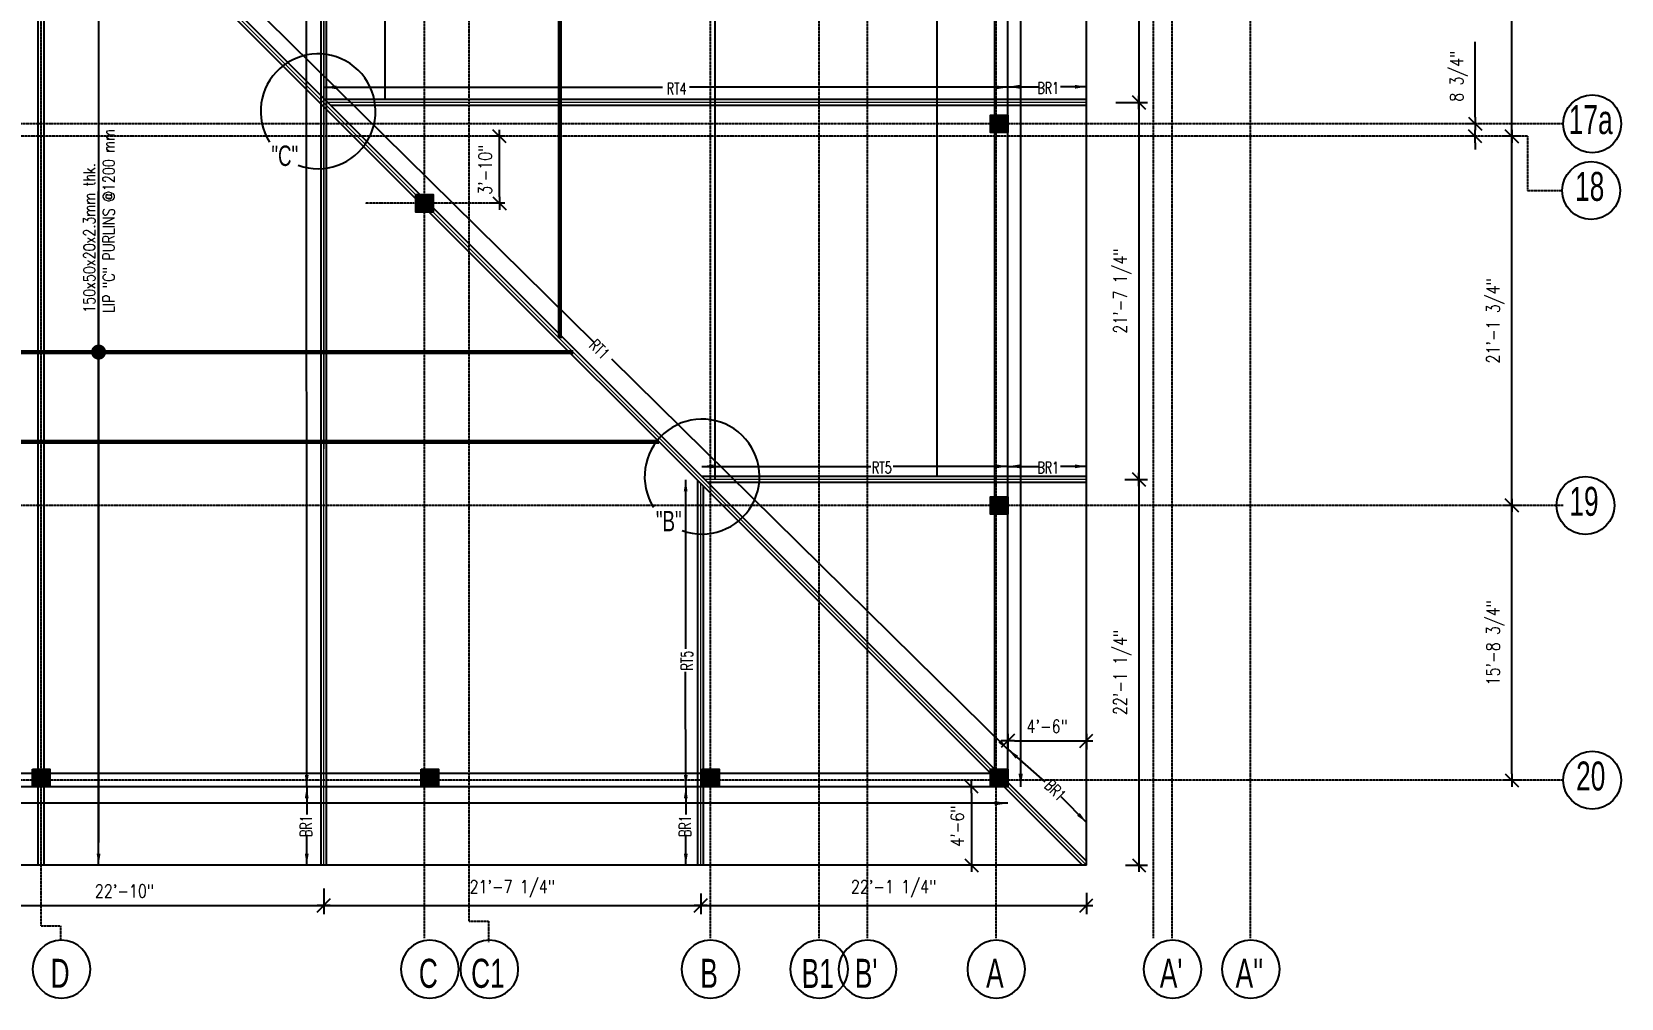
# Model space of a CAD drawing. Extents: x -95606 to 113309, y -42160 to -940.
# Drawn here: x 112213 to 113306, y -28589 to -27925 of the extents above; entities that cross this region are included whole.
import ezdxf
from ezdxf.enums import TextEntityAlignment as Align

# ---------------------------------------------------------------- set-up
doc = ezdxf.new("R2010")
doc.units = 0
doc.header["$LTSCALE"] = 0.02
doc.header["$MEASUREMENT"] = 0
doc.header["$PDMODE"] = 3
doc.header["$PDSIZE"] = -2
doc.linetypes.add('CENTER', pattern=[50.8, 31.75, -6.35, 6.35, -6.35])
doc.linetypes.add('HIDDEN', pattern=[9.525, 6.35, -3.175])
doc.layers.get('0').update_dxf_attribs({"linetype": 'CONTINUOUS'})
doc.layers.get('DEFPOINTS').update_dxf_attribs({"linetype": 'CONTINUOUS'})
for name, color, linetype in [('A-2TEXT', 4, 'CONTINUOUS'), ('BEAM TEX1', 3, 'CONTINUOUS'), ('COL 1', 5, 'CONTINUOUS'), ('DIM', 7, 'CONTINUOUS'), ('dimentions', 8, 'CONTINUOUS'), ('EXLINE', 33, 'CONTINUOUS'), ('GRID', 8, 'CENTER'), ('h', 3, 'CONTINUOUS'), ('HBEAM', 51, 'HIDDEN'), ('RF5', 6, 'CONTINUOUS'), ('S-SLB', 3, 'CONTINUOUS'), ('S-TXT', 2, 'CONTINUOUS'), ('TEXT-2', 3, 'CONTINUOUS')]:
    doc.layers.add(name, color=color, linetype=linetype)
for name, color, linetype, lineweight in [('GRID NAME', 31, 'CONTINUOUS', 30), ('Hatch', 252, 'CONTINUOUS', 9), ('HATCH 2', 253, 'CONTINUOUS', 5), ('Layer4', 4, 'CONTINUOUS', 25)]:
    doc.layers.add(name, color=color, linetype=linetype, lineweight=lineweight)
doc.styles.add('ROMANS', font='romans.shx', dxfattribs={"width": 0.8})
doc.styles.add('STYLE2', font='arial.ttf', dxfattribs={"width": 0.8})
doc.styles.add('style5', font='romans.shx', dxfattribs={"width": 0.7, "height": 8})
doc.styles.add('style6', font='romans.shx', dxfattribs={"height": 8})
doc.styles.add('style9', font='romans.shx', dxfattribs={"width": 0.8, "height": 4})
doc.styles.add('yy', font='romans.shx', dxfattribs={"width": 0.8, "height": 7.5})
doc.dimstyles.new('TEXT-18', dxfattribs={"dimtxt": 8, "dimasz": 9, "dimexe": 6, "dimexo": 6, "dimgap": 3.125, "dimtad": 1, "dimdec": 1, "dimrnd": 0.5, "dimzin": 1, "dimdsep": 46, "dimlunit": 4, "dimtxsty": 'style6', "dimblk": 'OBLIQUE', "dimcen": 72.09, "dimclrd": 1, "dimclre": 1, "dimclrt": 4, "dimadec": 0, "dimazin": 0, "dimtfac": 1, "dimtdec": 1, "dimtofl": 0, "dimtmove": 0, "dimatfit": 3, "dimfxl": 1, "dimfrac": 2, "dimtolj": 1, "dimtzin": 0, "dimlwd": -1, "dimarcsym": 0})
doc.dimstyles.new('TK96', dxfattribs={"dimscale": 96, "dimtxt": 0.09375, "dimasz": 0.046875, "dimexe": 0.0625, "dimexo": 0.015625, "dimgap": 0.046875, "dimtad": 1, "dimzin": 11, "dimdsep": 46, "dimlunit": 4, "dimtxsty": 'ROMANS', "dimblk1": 'TK1', "dimblk2": 'TK1', "dimsah": 1, "dimcen": 0.09375, "dimclrd": 1, "dimclre": 1, "dimclrt": 2, "dimadec": 0, "dimazin": 0, "dimtfac": 1, "dimtofl": 0, "dimtmove": 0, "dimatfit": 3, "dimldrblk": 'TK1', "dimfxl": 1, "dimfrac": 2, "dimtolj": 1, "dimtzin": 9, "dimarcsym": 0})

# ---------------------------------------------------------------- blocks, each defined once
blk = doc.blocks.new('GRID')
at = {"color": 1, "linetype": 'Continuous'}
blk.add_circle((0, 0), 19.9, dxfattribs=at)
at = {"layer": 'A-2TEXT', "linetype": 'Continuous', "style": 'STYLE2', "width": 0.65}
blk.add_attdef('A', text='', height=19.9, rotation=359.9735, dxfattribs=at).set_placement((-1, -7.1), align=Align.CENTER)
blk = doc.blocks.new('TK1')
at = {"color": 4, "linetype": 'Continuous'}
blk.add_line((-1, -1), (1, 1), dxfattribs=at)
at = {"color": 1, "linetype": 'ByBlock'}
blk.add_line((-1, 0), (1, 0), dxfattribs=at)
blk = doc.blocks.new('*D356')
at = {"layer": 'DEFPOINTS', "color": 0, "lineweight": -2, "transparency": 16777216}
for p in [(113230.7, -27742.7), (113238.6, -27742.7), (113238.6, -27996.4)]:
    blk.add_point(p, dxfattribs=at)
at = {"layer": 'dimentions', "color": 1, "linetype": 'Continuous', "lineweight": -2, "transparency": 16777216}
for p, q in [((113237.1, -27742.7), (113224.7, -27742.7)), ((113230.7, -27991.9), (113230.7, -27747.2)), ((113237.1, -27996.4), (113224.7, -27996.4))]:
    blk.add_line(p, q, dxfattribs=at)
at = {"layer": 'dimentions', "color": 1, "lineweight": -2, "transparency": 16777216, "xscale": 4.5, "yscale": 4.5, "zscale": 4.5}
for p, rotation in [((113230.7, -27742.7), 90), ((113230.7, -27996.4), 270)]:
    blk.add_blockref('TK1', p, dxfattribs=dict(at, rotation=rotation))
at = {"layer": 'dimentions', "color": 2, "transparency": 16777216, "insert": (113219.3, -27869.6), "char_height": 9, "attachment_point": 5, "rotation": 90, "style": 'ROMANS'}
blk.add_mtext('\\A1;21\'-1 3/4"', dxfattribs=at)
blk = doc.blocks.new('*D357')
at = {"layer": 'DEFPOINTS', "color": 0, "lineweight": -2, "transparency": 16777216}
for p in [(113230.7, -27996.4), (113238.6, -27996.4), (113238.6, -28250.2)]:
    blk.add_point(p, dxfattribs=at)
at = {"layer": 'dimentions', "color": 1, "linetype": 'Continuous', "lineweight": -2, "transparency": 16777216}
for p, q in [((113237.1, -27996.4), (113224.7, -27996.4)), ((113230.7, -28245.7), (113230.7, -28000.9)), ((113237.1, -28250.2), (113224.7, -28250.2))]:
    blk.add_line(p, q, dxfattribs=at)
at = {"layer": 'dimentions', "color": 1, "lineweight": -2, "transparency": 16777216, "xscale": 4.5, "yscale": 4.5, "zscale": 4.5}
for p, rotation in [((113230.7, -27996.4), 90), ((113230.7, -28250.2), 270)]:
    blk.add_blockref('TK1', p, dxfattribs=dict(at, rotation=rotation))
at = {"layer": 'dimentions', "color": 2, "transparency": 16777216, "insert": (113219.3, -28123.3), "char_height": 9, "attachment_point": 5, "rotation": 90, "style": 'ROMANS'}
blk.add_mtext('\\A1;21\'-1 3/4"', dxfattribs=at)
blk = doc.blocks.new('*D358')
at = {"layer": 'DEFPOINTS', "color": 0, "lineweight": -2, "transparency": 16777216}
for p in [(113230.7, -28250.2), (113238.6, -28250.2), (113238.6, -28439.1)]:
    blk.add_point(p, dxfattribs=at)
at = {"layer": 'dimentions', "color": 1, "linetype": 'Continuous', "lineweight": -2, "transparency": 16777216}
for p, q in [((113237.1, -28250.2), (113224.7, -28250.2)), ((113230.7, -28434.6), (113230.7, -28254.7)), ((113237.1, -28439.1), (113224.7, -28439.1))]:
    blk.add_line(p, q, dxfattribs=at)
at = {"layer": 'dimentions', "color": 1, "lineweight": -2, "transparency": 16777216, "xscale": 4.5, "yscale": 4.5, "zscale": 4.5}
for p, rotation in [((113230.7, -28250.2), 90), ((113230.7, -28439.1), 270)]:
    blk.add_blockref('TK1', p, dxfattribs=dict(at, rotation=rotation))
at = {"layer": 'dimentions', "color": 2, "transparency": 16777216, "insert": (113219.3, -28344.6), "char_height": 9, "attachment_point": 5, "rotation": 90, "style": 'ROMANS'}
blk.add_mtext('\\A1;15\'-8 3/4"', dxfattribs=at)
blk = doc.blocks.new('*D381')
at = {"layer": 'DEFPOINTS', "color": 0, "lineweight": -2, "transparency": 16777216}
for p in [(113205.5, -27987.8), (113205.5, -27987.8), (113205.5, -27996.4)]:
    blk.add_point(p, dxfattribs=at)
at = {"layer": 'dimentions', "color": 1, "linetype": 'Continuous', "lineweight": -2, "transparency": 16777216}
for p, q in [((113205.5, -27983.3), (113205.5, -27931.4)), ((113204, -27987.8), (113199.5, -27987.8)), ((113204, -27996.4), (113199.5, -27996.4)), ((113205.5, -28000.9), (113205.5, -28005.4))]:
    blk.add_line(p, q, dxfattribs=at)
at = {"layer": 'dimentions', "color": 1, "lineweight": -2, "transparency": 16777216, "xscale": 4.5, "yscale": 4.5, "zscale": 4.5}
for p, rotation in [((113205.5, -27987.8), 270), ((113205.5, -27996.4), 90)]:
    blk.add_blockref('TK1', p, dxfattribs=dict(at, rotation=rotation))
at = {"layer": 'dimentions', "color": 2, "transparency": 16777216, "insert": (113194.2, -27955.1), "char_height": 9, "attachment_point": 5, "rotation": 90, "style": 'ROMANS'}
blk.add_mtext('\\A1;8 3/4"', dxfattribs=at)
blk = doc.blocks.new('_Oblique')
at = {"color": 0, "linetype": 'ByBlock', "lineweight": -2}
blk.add_line((-0.5, -0.5), (0.5, 0.5), dxfattribs=at)
blk = doc.blocks.new('*D395')
at = {"layer": 'DEFPOINTS', "color": 0, "lineweight": -2, "transparency": 16777216}
for p in [(112534.7, -27996.4), (112539.8, -27996.4), (112539.8, -28042.5)]:
    blk.add_point(p, dxfattribs=at)
at = {"layer": 'S-TXT', "color": 1, "lineweight": -2, "transparency": 16777216}
for p, q in [((112538.3, -27996.4), (112528.7, -27996.4)), ((112534.7, -28038), (112534.7, -28000.9)), ((112538.3, -28042.5), (112528.7, -28042.5))]:
    blk.add_line(p, q, dxfattribs=at)
at = {"layer": 'S-TXT', "color": 1, "lineweight": -2, "transparency": 16777216, "xscale": 4.5, "yscale": 4.5, "zscale": 4.5}
for p, rotation in [((112534.7, -27996.4), 90), ((112534.7, -28042.5), 270)]:
    blk.add_blockref('TK1', p, dxfattribs=dict(at, rotation=rotation))
at = {"layer": 'S-TXT', "color": 2, "transparency": 16777216, "insert": (112524.8, -28019.4), "char_height": 9, "attachment_point": 5, "rotation": 90, "style": 'ROMANS'}
blk.add_mtext('\\A1;3\'-10"', dxfattribs=at)
blk = doc.blocks.new('*D399')
at = {"layer": 'DEFPOINTS', "color": 0, "lineweight": -2, "transparency": 16777216}
for p in [(112139.8, -28518.5), (112413.8, -28512.1), (112413.8, -28525.2)]:
    blk.add_point(p, dxfattribs=at)
at = {"layer": 'S-TXT', "color": 1, "lineweight": -2, "transparency": 16777216}
for p, q in [((112139.8, -28520), (112139.8, -28531.2)), ((112413.8, -28513.6), (112413.8, -28531.2)), ((112144.3, -28525.2), (112409.3, -28525.2))]:
    blk.add_line(p, q, dxfattribs=at)
at = {"layer": 'S-TXT', "color": 1, "lineweight": -2, "transparency": 16777216, "xscale": 4.5, "yscale": 4.5, "zscale": 4.5, "rotation": 180}
blk.add_blockref('TK1', (112139.8, -28525.2), dxfattribs=at)
at = {"layer": 'S-TXT', "color": 1, "lineweight": -2, "transparency": 16777216, "xscale": 4.5, "yscale": 4.5, "zscale": 4.5}
blk.add_blockref('TK1', (112413.8, -28525.2), dxfattribs=at)
at = {"layer": 'S-TXT', "color": 2, "transparency": 16777216, "insert": (112276.8, -28515.3), "char_height": 9, "attachment_point": 5, "style": 'ROMANS'}
blk.add_mtext('\\A1;22\'-10"', dxfattribs=at)
blk = doc.blocks.new('*D400')
at = {"layer": 'DEFPOINTS', "color": 0, "lineweight": -2, "transparency": 16777216}
for p in [(112413.8, -28512.1), (112673, -28515.4), (112673, -28525.2)]:
    blk.add_point(p, dxfattribs=at)
at = {"layer": 'S-TXT', "color": 1, "lineweight": -2, "transparency": 16777216}
for p, q in [((112413.8, -28513.6), (112413.8, -28531.2)), ((112673, -28516.9), (112673, -28531.2)), ((112418.3, -28525.2), (112668.5, -28525.2))]:
    blk.add_line(p, q, dxfattribs=at)
at = {"layer": 'S-TXT', "color": 1, "lineweight": -2, "transparency": 16777216, "xscale": 4.5, "yscale": 4.5, "zscale": 4.5, "rotation": 180}
blk.add_blockref('TK1', (112413.8, -28525.2), dxfattribs=at)
at = {"layer": 'S-TXT', "color": 1, "lineweight": -2, "transparency": 16777216, "xscale": 4.5, "yscale": 4.5, "zscale": 4.5}
blk.add_blockref('TK1', (112673, -28525.2), dxfattribs=at)
at = {"layer": 'S-TXT', "color": 2, "transparency": 16777216, "insert": (112543.4, -28513.8), "char_height": 9, "attachment_point": 5, "style": 'ROMANS'}
blk.add_mtext('\\A1;21\'-7 1/4"', dxfattribs=at)
blk = doc.blocks.new('*D401')
at = {"layer": 'DEFPOINTS', "color": 0, "lineweight": -2, "transparency": 16777216}
for p in [(112673, -28515.4), (112938.2, -28515.1), (112938.2, -28525.2)]:
    blk.add_point(p, dxfattribs=at)
at = {"layer": 'S-TXT', "color": 1, "lineweight": -2, "transparency": 16777216}
for p, q in [((112673, -28516.9), (112673, -28531.2)), ((112938.2, -28516.6), (112938.2, -28531.2)), ((112677.5, -28525.2), (112933.7, -28525.2))]:
    blk.add_line(p, q, dxfattribs=at)
at = {"layer": 'S-TXT', "color": 1, "lineweight": -2, "transparency": 16777216, "xscale": 4.5, "yscale": 4.5, "zscale": 4.5, "rotation": 180}
blk.add_blockref('TK1', (112673, -28525.2), dxfattribs=at)
at = {"layer": 'S-TXT', "color": 1, "lineweight": -2, "transparency": 16777216, "xscale": 4.5, "yscale": 4.5, "zscale": 4.5}
blk.add_blockref('TK1', (112938.2, -28525.2), dxfattribs=at)
at = {"layer": 'S-TXT', "color": 2, "transparency": 16777216, "insert": (112805.6, -28513.8), "char_height": 9, "attachment_point": 5, "style": 'ROMANS'}
blk.add_mtext('\\A1;22\'-1 1/4"', dxfattribs=at)
blk = doc.blocks.new('*D404')
at = {"layer": 'DEFPOINTS', "color": 0, "lineweight": -2, "transparency": 16777216}
for p in [(112967.1, -27714), (112957, -27973.2), (112974.3, -27973.2)]:
    blk.add_point(p, dxfattribs=at)
at = {"layer": 'S-TXT', "color": 1, "lineweight": -2, "transparency": 16777216}
for p, q in [((112968.6, -27714), (112980.3, -27714)), ((112974.3, -27718.5), (112974.3, -27968.7)), ((112958.5, -27973.2), (112980.3, -27973.2))]:
    blk.add_line(p, q, dxfattribs=at)
at = {"layer": 'S-TXT', "color": 1, "lineweight": -2, "transparency": 16777216, "xscale": 4.5, "yscale": 4.5, "zscale": 4.5}
for p, rotation in [((112974.3, -27714), 90), ((112974.3, -27973.2), 270)]:
    blk.add_blockref('TK1', p, dxfattribs=dict(at, rotation=rotation))
at = {"layer": 'S-TXT', "color": 2, "transparency": 16777216, "insert": (112962.9, -27843.6), "char_height": 9, "attachment_point": 5, "rotation": 90, "style": 'ROMANS'}
blk.add_mtext('\\A1;21\'-7 1/4"', dxfattribs=at)
blk = doc.blocks.new('*D405')
at = {"layer": 'DEFPOINTS', "color": 0, "lineweight": -2, "transparency": 16777216}
for p in [(112957, -27973.2), (112963.1, -28232.4), (112974.3, -28232.4)]:
    blk.add_point(p, dxfattribs=at)
at = {"layer": 'S-TXT', "color": 1, "lineweight": -2, "transparency": 16777216}
for p, q in [((112958.5, -27973.2), (112980.3, -27973.2)), ((112974.3, -27977.7), (112974.3, -28227.9)), ((112964.6, -28232.4), (112980.3, -28232.4))]:
    blk.add_line(p, q, dxfattribs=at)
at = {"layer": 'S-TXT', "color": 1, "lineweight": -2, "transparency": 16777216, "xscale": 4.5, "yscale": 4.5, "zscale": 4.5}
for p, rotation in [((112974.3, -27973.2), 90), ((112974.3, -28232.4), 270)]:
    blk.add_blockref('TK1', p, dxfattribs=dict(at, rotation=rotation))
at = {"layer": 'S-TXT', "color": 2, "transparency": 16777216, "insert": (112962.9, -28102.8), "char_height": 9, "attachment_point": 5, "rotation": 90, "style": 'ROMANS'}
blk.add_mtext('\\A1;21\'-7 1/4"', dxfattribs=at)
blk = doc.blocks.new('*D406')
at = {"layer": 'DEFPOINTS', "color": 0, "lineweight": -2, "transparency": 16777216}
for p in [(112963.1, -28232.4), (112963.6, -28497.6), (112974.3, -28497.6)]:
    blk.add_point(p, dxfattribs=at)
at = {"layer": 'S-TXT', "color": 1, "lineweight": -2, "transparency": 16777216}
for p, q in [((112964.6, -28232.4), (112980.3, -28232.4)), ((112974.3, -28236.9), (112974.3, -28493.1)), ((112965.1, -28497.6), (112980.3, -28497.6))]:
    blk.add_line(p, q, dxfattribs=at)
at = {"layer": 'S-TXT', "color": 1, "lineweight": -2, "transparency": 16777216, "xscale": 4.5, "yscale": 4.5, "zscale": 4.5}
for p, rotation in [((112974.3, -28232.4), 90), ((112974.3, -28497.6), 270)]:
    blk.add_blockref('TK1', p, dxfattribs=dict(at, rotation=rotation))
at = {"layer": 'S-TXT', "color": 2, "transparency": 16777216, "insert": (112962.9, -28365), "char_height": 9, "attachment_point": 5, "rotation": 90, "style": 'ROMANS'}
blk.add_mtext('\\A1;22\'-1 1/4"', dxfattribs=at)
blk = doc.blocks.new('*D413')
at = {"layer": 'DEFPOINTS', "color": 0, "lineweight": -2, "transparency": 16777216}
for p in [(112884.2, -28405.8), (112938.2, -28405.8), (112938.2, -28412)]:
    blk.add_point(p, dxfattribs=at)
at = {"layer": 'S-TXT', "color": 1, "lineweight": -2, "transparency": 16777216}
for p, q in [((112884.2, -28407.3), (112884.2, -28418)), ((112938.2, -28407.3), (112938.2, -28418)), ((112888.7, -28412), (112933.7, -28412))]:
    blk.add_line(p, q, dxfattribs=at)
at = {"layer": 'S-TXT', "color": 1, "lineweight": -2, "transparency": 16777216, "xscale": 4.5, "yscale": 4.5, "zscale": 4.5, "rotation": 180}
blk.add_blockref('TK1', (112884.2, -28412), dxfattribs=at)
at = {"layer": 'S-TXT', "color": 1, "lineweight": -2, "transparency": 16777216, "xscale": 4.5, "yscale": 4.5, "zscale": 4.5}
blk.add_blockref('TK1', (112938.2, -28412), dxfattribs=at)
at = {"layer": 'S-TXT', "color": 2, "transparency": 16777216, "insert": (112911.2, -28402.1), "char_height": 9, "attachment_point": 5, "style": 'ROMANS'}
blk.add_mtext('\\A1;4\'-6"', dxfattribs=at)
blk = doc.blocks.new('*D414')
at = {"layer": 'DEFPOINTS', "color": 0, "lineweight": -2, "transparency": 16777216}
for p in [(112859.2, -28443.6), (112859.2, -28497.6), (112859.2, -28497.6)]:
    blk.add_point(p, dxfattribs=at)
at = {"layer": 'S-TXT', "color": 1, "lineweight": -2, "transparency": 16777216}
for p, q in [((112859.2, -28443.6), (112853.2, -28443.6)), ((112859.2, -28448.1), (112859.2, -28493.1)), ((112859.2, -28497.6), (112853.2, -28497.6))]:
    blk.add_line(p, q, dxfattribs=at)
at = {"layer": 'S-TXT', "color": 1, "lineweight": -2, "transparency": 16777216, "xscale": 4.5, "yscale": 4.5, "zscale": 4.5}
for p, rotation in [((112859.2, -28443.6), 90), ((112859.2, -28497.6), 270)]:
    blk.add_blockref('TK1', p, dxfattribs=dict(at, rotation=rotation))
at = {"layer": 'S-TXT', "color": 2, "transparency": 16777216, "insert": (112849.4, -28470.6), "char_height": 9, "attachment_point": 5, "rotation": 90, "style": 'ROMANS'}
blk.add_mtext('\\A1;4\'-6"', dxfattribs=at)

msp = doc.modelspace()

# ---------------------------------------------------------------- hatches: boundary and pattern name
at = {"layer": 'Hatch'}
h = msp.add_hatch(color=254, dxfattribs=at)
h.set_gradient(color1=(192, 192, 192), color2=(192, 192, 192), tint=1)
h.paths.add_polyline_path([(112872.238, -27993.801), (112872.238, -27981.801), (112884.238, -27981.801), (112884.238, -27993.801)])
h = msp.add_hatch(color=254, dxfattribs=at)
h.set_gradient(color1=(192, 192, 192), color2=(192, 192, 192), tint=1)
h.paths.add_polyline_path([(112477.146, -28036.522), (112489.146, -28036.522), (112489.146, -28048.522), (112477.146, -28048.522)])
h = msp.add_hatch(color=254, dxfattribs=at)
h.set_gradient(color1=(192, 192, 192), color2=(192, 192, 192), tint=1)
h.paths.add_polyline_path([(112872.238, -28256.218), (112872.238, -28244.218), (112884.238, -28244.218), (112884.238, -28256.218)])
h = msp.add_hatch(color=254, dxfattribs=at)
h.set_gradient(color1=(192, 192, 192), color2=(192, 192, 192), tint=1)
h.paths.add_polyline_path([(112213.57, -28443.551), (112213.57, -28431.551), (112225.57, -28431.551), (112225.57, -28443.551)])
h = msp.add_hatch(color=254, dxfattribs=at)
h.set_gradient(color1=(192, 192, 192), color2=(192, 192, 192), tint=1)
h.paths.add_polyline_path([(112480.738, -28443.551), (112480.738, -28431.551), (112492.738, -28431.551), (112492.738, -28443.551)])
h = msp.add_hatch(color=254, dxfattribs=at)
h.set_gradient(color1=(192, 192, 192), color2=(192, 192, 192), tint=1)
h.paths.add_polyline_path([(112673.738, -28431.551), (112685.738, -28431.551), (112685.738, -28443.551), (112673.738, -28443.551)])
h = msp.add_hatch(color=254, dxfattribs=at)
h.set_gradient(color1=(192, 192, 192), color2=(192, 192, 192), tint=1)
h.paths.add_polyline_path([(112872.229, -28431.551), (112884.229, -28431.551), (112884.229, -28443.551), (112872.229, -28443.551)])

# ---------------------------------------------------------------- linework, layer by layer
at = {"layer": 'BEAM TEX1', "color": 4, "const_width": 3}
for points in [[(112576.166, -27551.627), (112576.084, -28135.397)], [(111623.189, -28144.718), (111746.015, -28144.792), (112585.528, -28144.905)], [(111564.313, -28206.219), (111746.015, -28206.328), (112644.39, -28206.449)]]:
    msp.add_lwpolyline(points, dxfattribs=at)
at = {"layer": 'COL 1'}
for points in [[(112872.237, -27981.801), (112884.238, -27981.801), (112884.238, -27993.802), (112872.237, -27993.802)], [(112872.237, -28244.218), (112884.238, -28244.218), (112884.238, -28256.219), (112872.237, -28256.219)]]:
    msp.add_lwpolyline(points, close=True, dxfattribs=at)
for points in [[(112872.238, -27993.801), (112872.238, -27981.801), (112884.238, -27981.801), (112884.238, -27993.801), (112872.238, -27993.801)], [(112477.146, -28036.522), (112489.146, -28036.522), (112489.146, -28048.522), (112477.146, -28048.522), (112477.146, -28036.522)], [(112872.238, -28256.218), (112872.238, -28244.218), (112884.238, -28244.218), (112884.238, -28256.218), (112872.238, -28256.218)], [(112213.57, -28431.551), (112225.57, -28431.551), (112225.57, -28443.551), (112213.57, -28443.551), (112213.57, -28431.551)], [(112480.729, -28431.551), (112492.729, -28431.551), (112492.729, -28443.551), (112480.729, -28443.551), (112480.729, -28431.551)], [(112673.738, -28431.551), (112685.738, -28431.551), (112685.738, -28443.551), (112673.738, -28443.551), (112673.738, -28431.551)], [(112872.229, -28431.551), (112884.229, -28431.551), (112884.229, -28443.551), (112872.229, -28443.551), (112872.229, -28431.551)]]:
    msp.add_lwpolyline(points, dxfattribs=at)
at = {"layer": 'EXLINE'}
for p, q in [((112938.241, -28497.555), (112938.241, -27189.551)), ((112875.241, -28443.555), (112875.241, -27252.552)), ((112884.241, -28443.555), (112884.241, -27320.651)), ((112884.241, -28443.555), (111324.231, -28443.555)), ((112884.241, -28434.555), (111333.231, -28434.555)), ((112938.241, -28497.555), (111270.231, -28497.555))]:
    msp.add_line(p, q, dxfattribs=at)
at = {"layer": 'GRID'}
for p, q in [((112483.178, -28547.587), (112483.178, -25225.731)), ((112679.747, -28547.587), (112679.747, -25225.731)), ((112754.479, -28547.587), (112754.479, -25225.731)), ((112787.729, -28547.587), (112787.729, -25225.731)), ((112876.229, -28547.587), (112876.229, -25225.731)), ((112876.229, -28547.587), (112876.229, -25225.731)), ((112984.229, -28547.587), (112984.229, -25225.731)), ((112984.229, -28547.587), (112984.229, -25225.731)), ((112997.268, -28547.587), (112997.268, -25225.731)), ((112997.268, -28547.587), (112997.268, -25225.731)), ((113051.088, -28547.587), (113051.088, -25225.731)), ((112219.57, -28539.303), (112219.57, -25235.805)), ((112513.729, -28535.982), (112513.729, -25232.255)), ((113266.012, -27987.801), (111126.108, -27987.801)), ((113241.446, -27996.44), (111126.108, -27996.44)), ((113241.446, -27996.44), (113241.446, -28033.719)), ((113241.446, -27996.44), (113241.446, -28033.719)), ((113241.446, -28033.719), (113265.272, -28033.719)), ((113241.446, -28033.719), (113265.272, -28033.719)), ((112536.834, -28042.459), (112442.228, -28042.459)), ((113266.012, -28250.218), (111126.108, -28250.218)), ((113266.012, -28439.051), (111126.108, -28439.051)), ((112219.57, -28539.303), (112232.88, -28539.303)), ((112232.88, -28539.303), (112232.88, -28549.398)), ((112513.729, -28535.982), (112527.167, -28535.982)), ((112527.167, -28535.982), (112527.167, -28550.378))]:
    msp.add_line(p, q, dxfattribs=at)
at = {"layer": 'GRID NAME', "ltscale": 10, "const_width": 5.184}
msp.add_lwpolyline([(112261.63, -28144.792, 1), (112256.446, -28144.792, 1)], format="xyb", close=True, dxfattribs=at)
at = {"layer": 'h'}
for p, q in [((112867.495, -28429.555), (112283.537, -27845.596)), ((112872.241, -28428.644), (112289.194, -27845.596)), ((112935.495, -28497.555), (112867.495, -28429.555)), ((112938.241, -28494.644), (112872.241, -28428.644))]:
    msp.add_line(p, q, dxfattribs=at)
at = {"layer": 'HATCH 2', "lineweight": 5}
for p, q in [((112413.84, -28497.555), (112413.84, -27189.554)), ((112413.84, -27189.554), (112413.84, -28211.255)), ((112219.57, -28497.555), (112219.57, -27252.555)), ((112284.24, -27843.553), (112938.241, -28497.555)), ((112938.241, -27973.153), (112416.751, -27973.153)), ((112673.041, -28497.555), (112673.041, -28235.1)), ((112938.241, -28232.354), (112675.952, -28232.354))]:
    msp.add_line(p, q, dxfattribs=at)
at = {"layer": 'HBEAM'}
for p, q in [((112872.241, -27981.805), (112872.237, -27981.805)), ((112872.241, -27981.864), (112872.237, -27981.864)), ((112872.241, -27981.864), (112872.241, -27981.801)), ((112872.241, -28244.221), (112872.237, -28244.221)), ((112872.241, -28244.221), (112872.237, -28244.221)), ((112872.241, -28244.28), (112872.237, -28244.28)), ((112872.241, -28244.221), (112872.241, -28244.218)), ((112872.241, -28244.28), (112872.241, -28244.218))]:
    msp.add_line(p, q, dxfattribs=at)
at = {"layer": 'Layer4'}
for centre in [(112409.966, -27979.265), (112673.952, -28230.354)]:
    msp.add_arc(centre, 39.49, 249.643882, 212.305744, dxfattribs=at)
at = {"layer": 'RF5', "lineweight": -2}
for p, q in [((112682.678, -27453.755), (112682.678, -28232.354)), ((112835.313, -27453.752), (112835.313, -28230.354)), ((112455.924, -27715.955), (112455.924, -27971.153))]:
    msp.add_line(p, q, dxfattribs=at)
at = {"layer": 'S-SLB'}
for p, q in [((112217.57, -28497.555), (112217.57, -27255.555)), ((112221.57, -28497.555), (112221.57, -27255.555)), ((112411.84, -27259.554), (112411.84, -28497.555)), ((112415.84, -28497.555), (112415.84, -27259.554)), ((112872.241, -27971.153), (112414.751, -27971.153)), ((112938.241, -27971.153), (112872.241, -27971.153)), ((112872.241, -27975.153), (112418.751, -27975.153)), ((112938.241, -27975.153), (112872.241, -27975.153)), ((112671.041, -28429.555), (112671.041, -28233.1)), ((112872.241, -28230.354), (112673.952, -28230.354)), ((112872.241, -28234.354), (112677.952, -28234.354)), ((112938.241, -28230.354), (112872.241, -28230.354)), ((112938.241, -28234.354), (112872.241, -28234.354)), ((112675.041, -28429.555), (112675.041, -28237.1)), ((112671.041, -28497.555), (112671.041, -28429.555)), ((112675.041, -28497.555), (112675.041, -28429.555))]:
    msp.add_line(p, q, dxfattribs=at)

# ---------------------------------------------------------------- block references
at = {"layer": 'GRID'}
for p, values in [((113285.941, -27987.801), {'A': '17a'}), ((113285.941, -27987.801), {'A': '17a'}), ((113285.217, -28033.719), {'A': '18'}), ((113285.217, -28033.719), {'A': '18'}), ((113281.309, -28250.218), {'A': '19'}), ((113281.309, -28250.218), {'A': '19'}), ((113285.941, -28439.051), {'A': '20'}), ((113285.941, -28439.051), {'A': '20'})]:
    msp.add_blockref('GRID', p, dxfattribs=at).add_auto_attribs(values)
ref = msp.add_blockref('GRID', (112233.545, -28569.018), dxfattribs=dict(at, xscale=-1, rotation=180))
ref.add_attrib('A', 'D', dxfattribs={"layer": 'A-2TEXT', "linetype": 'Continuous', "height": 19.945, "rotation": 0.026452, "style": 'STYLE2', "width": 0.65}).set_placement((112232.577, -28581.814), align=Align.CENTER)
ref = msp.add_blockref('GRID', (112233.545, -28569.018), dxfattribs=dict(at, xscale=-1, rotation=180))
ref.add_attrib('A', 'D', dxfattribs={"layer": 'A-2TEXT', "linetype": 'Continuous', "height": 19.945, "rotation": 0.026452, "style": 'STYLE2', "width": 0.65}).set_placement((112232.577, -28581.814), align=Align.CENTER)
ref = msp.add_blockref('GRID', (112486.738, -28569.018), dxfattribs=dict(at, xscale=-1, rotation=180))
ref.add_attrib('A', 'C', dxfattribs={"layer": 'A-2TEXT', "linetype": 'Continuous', "height": 19.945, "rotation": 0.026452, "style": 'STYLE2', "width": 0.65}).set_placement((112485.77, -28581.814), align=Align.CENTER)
ref = msp.add_blockref('GRID', (112486.738, -28569.018), dxfattribs=dict(at, xscale=-1, rotation=180))
ref.add_attrib('A', 'C', dxfattribs={"layer": 'A-2TEXT', "linetype": 'Continuous', "height": 19.945, "rotation": 0.026452, "style": 'STYLE2', "width": 0.65}).set_placement((112485.77, -28581.814), align=Align.CENTER)
ref = msp.add_blockref('GRID', (112527.704, -28569.018), dxfattribs=dict(at, xscale=-1, rotation=180))
ref.add_attrib('A', 'C1', dxfattribs={"layer": 'A-2TEXT', "linetype": 'Continuous', "height": 19.9446, "rotation": 0.026452, "style": 'STYLE2', "width": 0.65}).set_placement((112526.736, -28581.814), align=Align.CENTER)
ref = msp.add_blockref('GRID', (112527.704, -28569.018), dxfattribs=dict(at, xscale=-1, rotation=180))
ref.add_attrib('A', 'C1', dxfattribs={"layer": 'A-2TEXT', "linetype": 'Continuous', "height": 19.9446, "rotation": 0.026452, "style": 'STYLE2', "width": 0.65}).set_placement((112526.736, -28581.814), align=Align.CENTER)
ref = msp.add_blockref('GRID', (112679.738, -28569.018), dxfattribs=dict(at, xscale=-1, rotation=180))
ref.add_attrib('A', 'B', dxfattribs={"layer": 'A-2TEXT', "linetype": 'Continuous', "height": 19.945, "rotation": 0.026452, "style": 'STYLE2', "width": 0.65}).set_placement((112678.77, -28581.814), align=Align.CENTER)
ref = msp.add_blockref('GRID', (112679.738, -28569.018), dxfattribs=dict(at, xscale=-1, rotation=180))
ref.add_attrib('A', 'B', dxfattribs={"layer": 'A-2TEXT', "linetype": 'Continuous', "height": 19.945, "rotation": 0.026452, "style": 'STYLE2', "width": 0.65}).set_placement((112678.77, -28581.814), align=Align.CENTER)
ref = msp.add_blockref('GRID', (112754.479, -28569.018), dxfattribs=dict(at, xscale=-1, rotation=180))
ref.add_attrib('A', 'B1', dxfattribs={"layer": 'A-2TEXT', "linetype": 'Continuous', "height": 19.9446, "rotation": 0.026452, "style": 'STYLE2', "width": 0.65}).set_placement((112753.511, -28581.896), align=Align.CENTER)
ref = msp.add_blockref('GRID', (112754.479, -28569.018), dxfattribs=dict(at, xscale=-1, rotation=180))
ref.add_attrib('A', 'B1', dxfattribs={"layer": 'A-2TEXT', "linetype": 'Continuous', "height": 19.9446, "rotation": 0.026452, "style": 'STYLE2', "width": 0.65}).set_placement((112753.511, -28581.896), align=Align.CENTER)
ref = msp.add_blockref('GRID', (112787.729, -28569.018), dxfattribs=dict(at, xscale=-1, rotation=180))
ref.add_attrib('A', "B'", dxfattribs={"layer": 'A-2TEXT', "linetype": 'Continuous', "height": 19.9446, "rotation": 0.026452, "style": 'STYLE2', "width": 0.65}).set_placement((112786.761, -28581.814), align=Align.CENTER)
ref = msp.add_blockref('GRID', (112787.729, -28569.018), dxfattribs=dict(at, xscale=-1, rotation=180))
ref.add_attrib('A', "B'", dxfattribs={"layer": 'A-2TEXT', "linetype": 'Continuous', "height": 19.9446, "rotation": 0.026452, "style": 'STYLE2', "width": 0.65}).set_placement((112786.761, -28581.814), align=Align.CENTER)
ref = msp.add_blockref('GRID', (112876.238, -28569.018), dxfattribs=dict(at, xscale=-1, rotation=180))
ref.add_attrib('A', 'A', dxfattribs={"layer": 'A-2TEXT', "linetype": 'Continuous', "height": 19.945, "rotation": 0.026452, "style": 'STYLE2', "width": 0.65}).set_placement((112875.27, -28581.814), align=Align.CENTER)
ref = msp.add_blockref('GRID', (112876.238, -28569.018), dxfattribs=dict(at, xscale=-1, rotation=180))
ref.add_attrib('A', 'A', dxfattribs={"layer": 'A-2TEXT', "linetype": 'Continuous', "height": 19.945, "rotation": 0.026452, "style": 'STYLE2', "width": 0.65}).set_placement((112875.27, -28581.814), align=Align.CENTER)
ref = msp.add_blockref('GRID', (112997.404, -28569.018), dxfattribs=dict(at, xscale=-1, rotation=180))
ref.add_attrib('A', "A'", dxfattribs={"layer": 'A-2TEXT', "linetype": 'Continuous', "height": 19.9446, "rotation": 0.026452, "style": 'STYLE2', "width": 0.65}).set_placement((112996.436, -28581.814), align=Align.CENTER)
ref = msp.add_blockref('GRID', (112997.404, -28569.018), dxfattribs=dict(at, xscale=-1, rotation=180))
ref.add_attrib('A', "A'", dxfattribs={"layer": 'A-2TEXT', "linetype": 'Continuous', "height": 19.9446, "rotation": 0.026452, "style": 'STYLE2', "width": 0.65}).set_placement((112996.436, -28581.814), align=Align.CENTER)
ref = msp.add_blockref('GRID', (113051.224, -28569.018), dxfattribs=dict(at, xscale=-1, rotation=180))
ref.add_attrib('A', "A''", dxfattribs={"layer": 'A-2TEXT', "linetype": 'Continuous', "height": 19.9446, "rotation": 0.026452, "style": 'STYLE2', "width": 0.65}).set_placement((113050.256, -28581.814), align=Align.CENTER)
ref = msp.add_blockref('GRID', (113051.224, -28569.018), dxfattribs=dict(at, xscale=-1, rotation=180))
ref.add_attrib('A', "A''", dxfattribs={"layer": 'A-2TEXT', "linetype": 'Continuous', "height": 19.9446, "rotation": 0.026452, "style": 'STYLE2', "width": 0.65}).set_placement((113050.256, -28581.814), align=Align.CENTER)

# ---------------------------------------------------------------- texts
at = {"layer": 'BEAM TEX1', "insert": (112266.047, -28117.773), "char_height": 8, "attachment_point": 4, "rotation": 90, "style": 'yy'}
msp.add_mtext('150x50x20x2.3mm thk.\\PLIP "C" PURLINS @1200 mm\\P ', dxfattribs=at)
at = {"layer": 'dimentions', "color": 4, "char_height": 14.02072, "width": 365.21817, "attachment_point": 5, "style": 'style9'}
for s, insert in [('{\\fSwis721 Cn BT|b0|i0|c0|p34;"C"}', (112387.072, -28009.895)), ('{\\fSwis721 Cn BT|b0|i0|c0|p34;"B"}', (112651.058, -28260.984))]:
    msp.add_mtext(s, dxfattribs=dict(at, insert=insert))
at = {"layer": 'TEXT-2', "char_height": 8, "width": 22.39817, "attachment_point": 3, "style": 'style5'}
for s, insert in [('\\A1;RT4', (112663.289, -27959.608)), ('\\A1;BR1', (112919.372, -27959.231)), ('\\A1;RT5', (112804.343, -28220.174)), ('\\A1;BR1', (112919.372, -28220.174))]:
    msp.add_mtext(s, dxfattribs=dict(at, insert=insert))
at = {"layer": 'TEXT-2', "char_height": 8, "width": 22.39817, "style": 'style5'}
for s, insert, attachment_point, rotation in [('\\A1;RT1', (112611.081, -28144.849), 3, 315.404275), ('\\A1;RT5', (112659.512, -28363.697), 1, 90), ('\\A1;BR1', (112914.41, -28437.907), 1, 315), ('\\A1;BR1', (112397.691, -28463.194), 3, 90), ('\\A1;BR1', (112658.295, -28463.194), 3, 90)]:
    msp.add_mtext(s, dxfattribs=dict(at, insert=insert, attachment_point=attachment_point, rotation=rotation))

# ---------------------------------------------------------------- dimensions: what is measured, and where the dimension line sits
at = {"layer": 'dimentions'}
for base, p1, p2, picture, middle in [((113230.655, -27742.662), (113238.589, -27996.44), (113238.589, -27742.662), '*D356', (113219.298, -27869.551)), ((113205.534, -27987.801), (113205.534, -27996.44), (113205.534, -27987.801), '*D381', (113194.177, -27955.101)), ((113230.655, -27996.44), (113238.589, -28250.218), (113238.589, -27996.44), '*D357', (113219.298, -28123.329)), ((113230.655, -28250.218), (113238.589, -28439.051), (113238.589, -28250.218), '*D358', (113219.298, -28344.634))]:
    dim = msp.add_linear_dim(base=base, p1=p1, p2=p2, angle=90, dimstyle='TK96', override={"dimfxl": 2}, dxfattribs=at)
    dim.commit()
    dim.dimension.update_dxf_attribs({"geometry": picture, "text_midpoint": middle})
at = {"layer": 'S-TXT'}
for base, p1, p2, picture, middle in [((112974.298, -27973.153), (112967.113, -27713.953), (112957.019, -27973.153), '*D404', (112962.94, -27843.553)), ((112974.298, -28232.354), (112957.019, -27973.153), (112963.141, -28232.354), '*D405', (112962.94, -28102.754)), ((112534.662, -27996.44), (112539.76, -28042.459), (112539.76, -27996.44), '*D395', (112524.805, -28019.45)), ((112974.298, -28497.555), (112963.141, -28232.354), (112963.627, -28497.555), '*D406', (112962.94, -28364.954)), ((112859.239, -28497.555), (112859.239, -28443.555), (112859.239, -28497.555), '*D414', (112849.381, -28470.555))]:
    dim = msp.add_linear_dim(base=base, p1=p1, p2=p2, angle=90, dimstyle='TK96', override={"dimfxl": 1.25, "dimfxlon": 1}, dxfattribs=at)
    dim.commit()
    dim.dimension.update_dxf_attribs({"geometry": picture, "text_midpoint": middle})
for base, p1, p2, picture, middle in [((112938.241, -28412.004), (112884.241, -28405.846), (112938.241, -28405.846), '*D413', (112911.241, -28402.147)), ((112413.84, -28525.17), (112139.828, -28518.467), (112413.84, -28512.112), '*D399', (112276.834, -28515.313)), ((112673.041, -28525.17), (112413.84, -28512.112), (112673.041, -28515.385), '*D400', (112543.441, -28513.813)), ((112938.241, -28525.17), (112673.041, -28515.385), (112938.241, -28515.112), '*D401', (112805.641, -28513.813))]:
    dim = msp.add_linear_dim(base=base, p1=p1, p2=p2, dimstyle='TK96', override={"dimfxl": 1.25, "dimfxlon": 1}, dxfattribs=at)
    dim.commit()
    dim.dimension.update_dxf_attribs({"geometry": picture, "text_midpoint": middle})

# ---------------------------------------------------------------- leaders
at = {"layer": 'DIM'}
for points, override in [([(112259.038, -27189.554), (112259.038, -28481.839)], {"dimtad": 0}), ([(112402.175, -28443.555), (112402.068, -27823.727)], {"dimasz": 8, "dimtad": 0}), ([(112300.507, -27843.008), (112599.335, -28137.662)], {"dimasz": 8, "dimtad": 0}), ([(112893.016, -28443.564), (112893.016, -27838.552)], {"dimtad": 0}), ([(112414.529, -27962.768), (112646.805, -27962.768)], {"dimasz": 8, "dimtad": 0}), ([(112884.241, -27962.768), (112665.355, -27962.768)], {"dimasz": 8, "dimtad": 0}), ([(112884.241, -27962.391), (112904.978, -27962.391)], {"dimasz": 8, "dimtad": 0}), ([(112938.241, -27962.391), (112920.344, -27962.391)], {"dimasz": 8, "dimtad": 0}), ([(112259.038, -28497.555), (112259.038, -28034.314)], {"dimasz": 8, "dimtad": 0}), ([(112884.241, -28418.004), (112611.82, -28149.585)], {"dimasz": 8, "dimtad": 0}), ([(112673.843, -28223.334), (112789.949, -28223.334)], {"dimasz": 8, "dimtad": 0}), ([(112884.241, -28223.334), (112805.315, -28223.334)], {"dimasz": 8, "dimtad": 0}), ([(112884.241, -28223.334), (112904.978, -28223.334)], {"dimasz": 8, "dimtad": 0}), ([(112938.241, -28223.334), (112920.344, -28223.334)], {"dimasz": 8, "dimtad": 0}), ([(112662.673, -28232.581), (112662.673, -28348.721)], {"dimasz": 8, "dimtad": 0}), ([(112662.78, -28443.555), (112662.673, -28364.629)], {"dimasz": 8, "dimtad": 0}), ([(112884.368, -28417.988), (112909.574, -28440.124)], {"dimasz": 8, "dimtad": 0}), ([(112402.175, -28443.555), (112402.175, -28462.77)], {"dimasz": 8, "dimtad": 0}), ([(112662.78, -28443.555), (112662.78, -28462.77)], {"dimasz": 8, "dimtad": 0}), ([(112884.227, -28454.918), (112017.889, -28454.918)], {"dimtad": 0}), ([(112938.368, -28468.254), (112920.755, -28450.595)], {"dimasz": 8, "dimtad": 0}), ([(112402.175, -28497.555), (112402.175, -28476.653)], {"dimasz": 8, "dimtad": 0}), ([(112662.78, -28497.555), (112662.78, -28476.653)], {"dimasz": 8, "dimtad": 0})]:
    msp.add_leader(points, dimstyle='TEXT-18', override=override, dxfattribs=at)

doc.saveas('drawing.dxf')
